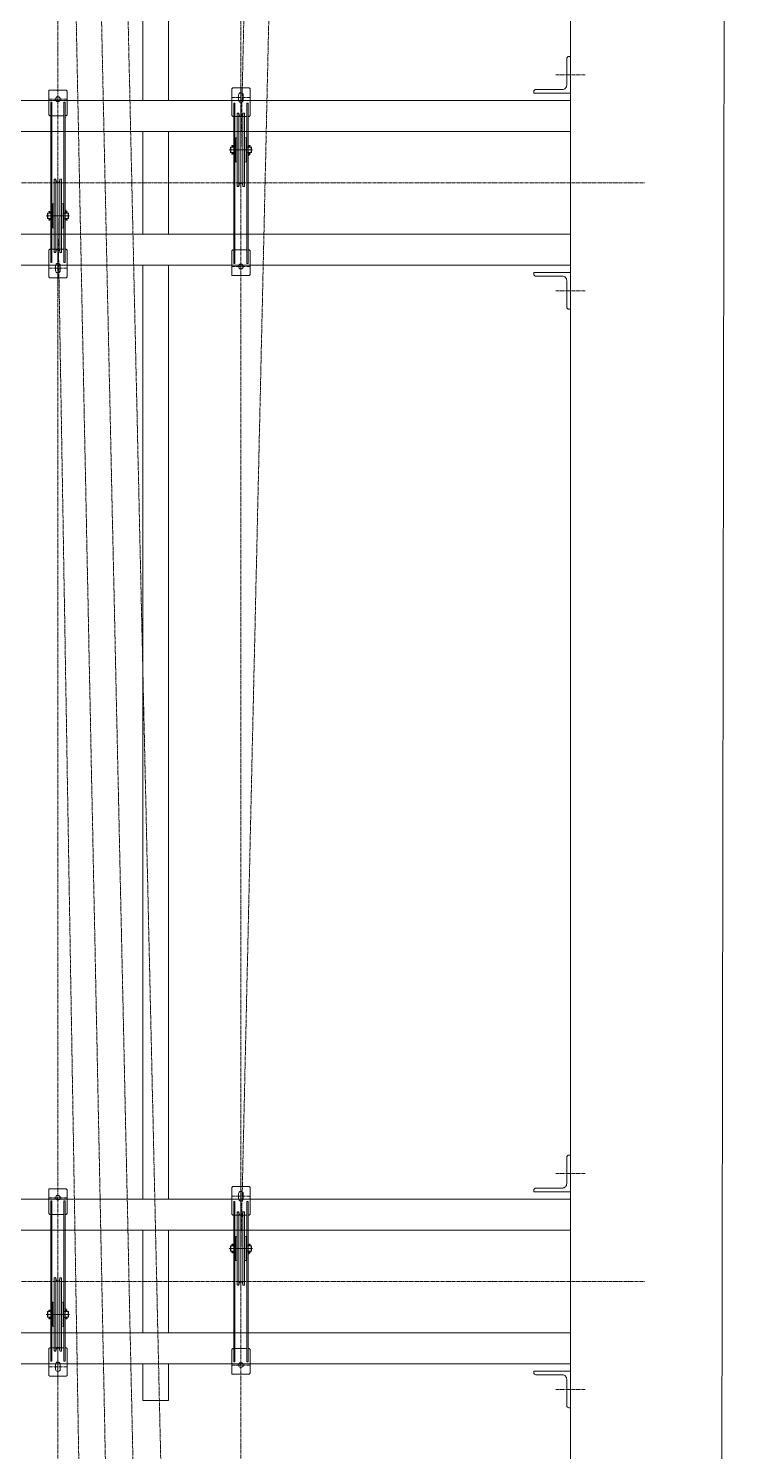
# Model space of a CAD drawing. Header units: millimetres. Extents: x 53635 to 142317, y 101101 to 147193.
# Drawn here: x 75735 to 77653, y 107257 to 111143 of the extents above; entities that cross this region are included whole.
import ezdxf

# ---------------------------------------------------------------- set-up
doc = ezdxf.new("R2010")
doc.units = ezdxf.units.MM
doc.header["$LTSCALE"] = 0.5
doc.header["$MEASUREMENT"] = 0
doc.linetypes.add('AXES2', pattern=[28.575, 19.05, -3.175, 3.175, -3.175])
for name, color, linetype, lineweight in [('-AXE', 1, 'AXES2', 0), ('-beton', 6, 'Continuous', 0), ('-fort', 7, 'Continuous', 0), ('AXE', 1, 'AXES2', 0), ('FORT', 7, 'Continuous', 0)]:
    doc.layers.add(name, color=color, linetype=linetype, lineweight=lineweight)

msp = doc.modelspace()

# ---------------------------------------------------------------- linework, layer by layer
at = {"layer": '-AXE'}
for p, q in [((77175.88, 111016.59), (77256.21, 111016.59)), ((70604.5, 110721.59), (77418.31, 110721.59)), ((77175.88, 110426.59), (77256.21, 110426.59)), ((77175.88, 108016.59), (77256.21, 108016.59)), ((70604.5, 107721.59), (77418.31, 107721.59)), ((77175.88, 107426.59), (77256.21, 107426.59))]:
    msp.add_line(p, q, dxfattribs=at)
at = {"layer": '-beton'}
for p, q in [((77626.32, 104896.59), (77653.47, 122516.59)), ((77215.89, 105296.59), (77215.89, 122146.59))]:
    msp.add_line(p, q, dxfattribs=at)
at = {"layer": '-fort'}
for p, q in [((70815.89, 110946.59), (77215.89, 110946.59)), ((70815.89, 110861.59), (77215.89, 110861.59)), ((70815.89, 110581.59), (77215.89, 110581.59)), ((70815.89, 110496.59), (77215.89, 110496.59)), ((70815.89, 107946.59), (77215.89, 107946.59)), ((70815.89, 107861.59), (77215.89, 107861.59)), ((70815.89, 107581.59), (77215.89, 107581.59)), ((70815.89, 107496.59), (77215.89, 107496.59))]:
    msp.add_line(p, q, dxfattribs=at)
for points in [[(77205.9, 111060.59, -0.4142136), (77211.9, 111066.59), (77215.9, 111066.59), (77215.9, 110966.59), (77115.9, 110966.59), (77115.9, 110970.59, -0.4142136), (77121.9, 110976.59), (77193.9, 110976.59, 0.4142136), (77205.9, 110988.59)], [(77205.9, 110382.59, 0.4142136), (77211.9, 110376.59), (77215.9, 110376.59), (77215.9, 110476.59), (77115.9, 110476.59), (77115.9, 110472.59, 0.4142136), (77121.9, 110466.59), (77193.9, 110466.59, -0.4142136), (77205.9, 110454.59)], [(77205.9, 108060.59, -0.4142136), (77211.9, 108066.59), (77215.9, 108066.59), (77215.9, 107966.59), (77115.9, 107966.59), (77115.9, 107970.59, -0.4142136), (77121.9, 107976.59), (77193.9, 107976.59, 0.4142136), (77205.9, 107988.59)], [(77205.9, 107382.59, 0.4142136), (77211.9, 107376.59), (77215.9, 107376.59), (77215.9, 107476.59), (77115.9, 107476.59), (77115.9, 107472.59, 0.4142136), (77121.9, 107466.59), (77193.9, 107466.59, -0.4142136), (77205.9, 107454.59)]]:
    msp.add_lwpolyline(points, format="xyb", close=True, dxfattribs=at)
at = {"layer": 'AXE'}
for p, q in [((76315.89, 121521.59), (76315.89, 106721.59)), ((76315.89, 107811.59), (76623.89, 121409.09)), ((76546.89, 121409.09), (76315.89, 110811.59)), ((75815.89, 120721.59), (75815.89, 105921.59)), ((75815.89, 119631.59), (76123.89, 106034.09)), ((76046.89, 106034.09), (75815.89, 116631.59)), ((75815.89, 113631.59), (75969.89, 106034.09)), ((76315.79, 110879.41), (76315.79, 110994.96)), ((75842.07, 110950.09), (75789.52, 110950.09)), ((76342.07, 110954.59), (76289.52, 110954.59)), ((75892.89, 106034.09), (75815.89, 110631.59)), ((75815.79, 110563.76), (75815.79, 110448.21)), ((75842.07, 110488.59), (75789.52, 110488.59)), ((76342.07, 110493.09), (76289.52, 110493.09)), ((76315.79, 107879.41), (76315.79, 107994.96)), ((75842.07, 107950.09), (75789.52, 107950.09)), ((76342.07, 107954.59), (76289.52, 107954.59)), ((75815.79, 107563.76), (75815.79, 107448.21)), ((75842.07, 107488.59), (75789.52, 107488.59)), ((76342.07, 107493.09), (76289.52, 107493.09))]:
    msp.add_line(p, q, dxfattribs=at)
at = {"layer": 'FORT'}
for p, q in [((76047.82, 110946.59), (76047.82, 113496.59)), ((76117.82, 110946.59), (76117.82, 113496.59)), ((75790.79, 110974.59), (75790.79, 110907.09)), ((75838.29, 110974.59), (75790.79, 110974.59)), ((75840.79, 110972.09), (75838.29, 110974.59)), ((75840.79, 110907.09), (75840.79, 110972.09)), ((76290.79, 110978.09), (76293.29, 110980.59)), ((76290.79, 110978.09), (76290.79, 110905.09)), ((76338.29, 110980.59), (76293.29, 110980.59)), ((76309.29, 110948.09), (76309.29, 110961.09)), ((76322.29, 110948.09), (76322.29, 110961.09)), ((76340.79, 110978.09), (76338.29, 110980.59)), ((76340.79, 110905.09), (76340.79, 110978.09)), ((75796.29, 110503.59), (75796.29, 110941.59)), ((75799.29, 110941.59), (75796.29, 110941.59)), ((75799.29, 110503.59), (75799.29, 110941.59)), ((75832.29, 110503.59), (75832.29, 110941.59)), ((75835.29, 110941.59), (75832.29, 110941.59)), ((75835.29, 110503.59), (75835.29, 110941.59)), ((76296.29, 110939.59), (76296.29, 110501.59)), ((76296.29, 110939.59), (76299.29, 110939.59)), ((76299.29, 110939.59), (76299.29, 110501.59)), ((76305.89, 110811.59), (76305.89, 110910.59)), ((76306.89, 110911.59), (76309.38, 110911.59)), ((76310.34, 110714.09), (76310.34, 110910.84)), ((76312.03, 110904.55), (76310.34, 110910.84)), ((76319.76, 110904.55), (76321.44, 110910.84)), ((76321.44, 110714.09), (76321.44, 110910.84)), ((76322.41, 110911.59), (76324.89, 110911.59)), ((76325.89, 110712.59), (76325.89, 110910.59)), ((76332.29, 110939.59), (76332.29, 110501.59)), ((76332.29, 110939.59), (76335.29, 110939.59)), ((76335.29, 110939.59), (76335.29, 110501.59)), ((75793.29, 110904.59), (75790.79, 110907.09)), ((75793.29, 110904.59), (75796.29, 110904.59)), ((75799.29, 110904.59), (75832.29, 110904.59)), ((75835.29, 110904.59), (75838.29, 110904.59)), ((75838.29, 110904.59), (75840.79, 110907.09)), ((76293.29, 110902.59), (76290.79, 110905.09)), ((76293.29, 110902.59), (76296.29, 110902.59)), ((76299.29, 110902.59), (76332.29, 110902.59)), ((76335.29, 110902.59), (76338.29, 110902.59)), ((76338.29, 110902.59), (76340.79, 110905.09)), ((76047.82, 110581.59), (76047.82, 110861.59)), ((76117.82, 110581.59), (76117.82, 110861.59)), ((76301.89, 110844.09), (76305.89, 110845.16)), ((76301.89, 110811.59), (76301.89, 110844.09)), ((76329.89, 110844.09), (76325.89, 110845.16)), ((76329.89, 110811.59), (76329.89, 110844.09)), ((76288.24, 110819.09), (76287.39, 110818.21)), ((76287.39, 110818.21), (76287.39, 110804.96)), ((76288.24, 110804.09), (76287.39, 110804.96)), ((76288.24, 110804.09), (76288.24, 110819.09)), ((76293.39, 110819.09), (76288.24, 110819.09)), ((76293.39, 110804.09), (76288.24, 110804.09)), ((76290.68, 110823.41), (76290.68, 110822.6)), ((76293.36, 110823.41), (76290.68, 110823.41)), ((76290.68, 110822.6), (76292.6, 110822.6)), ((76292.6, 110821.36), (76290.68, 110819.94)), ((76290.68, 110819.94), (76291.18, 110819.1)), ((76290.68, 110803.23), (76291.18, 110804.07)), ((76292.6, 110801.81), (76290.68, 110803.23)), ((76290.68, 110800.57), (76292.6, 110800.57)), ((76290.68, 110799.76), (76290.68, 110800.57)), ((76293.36, 110799.76), (76290.68, 110799.76)), ((76291.23, 110819.18), (76293.36, 110820.68)), ((76291.23, 110803.99), (76293.36, 110802.49)), ((76292.6, 110822.6), (76292.6, 110821.36)), ((76292.6, 110800.57), (76292.6, 110801.81)), ((76293.36, 110820.68), (76293.36, 110823.41)), ((76293.36, 110802.49), (76293.36, 110799.76)), ((76299.39, 110819.19), (76293.39, 110819.19)), ((76299.39, 110803.99), (76293.39, 110803.99)), ((76301.99, 110823.09), (76299.49, 110823.09)), ((76301.99, 110800.09), (76299.49, 110800.09)), ((76301.89, 110811.59), (76301.89, 110779.09)), ((76305.89, 110811.59), (76305.89, 110712.59)), ((76329.79, 110823.09), (76332.29, 110823.09)), ((76329.79, 110800.09), (76332.29, 110800.09)), ((76329.89, 110811.59), (76329.89, 110779.09)), ((76338.39, 110819.19), (76332.39, 110819.19)), ((76338.39, 110803.99), (76332.39, 110803.99)), ((76338.39, 110796.59), (76335.39, 110796.59)), ((76343.55, 110819.09), (76338.39, 110819.09)), ((76343.55, 110804.09), (76338.39, 110804.09)), ((76338.39, 110797.08), (76338.39, 110803.98)), ((76338.43, 110820.57), (76338.43, 110823.31)), ((76338.43, 110823.31), (76341.11, 110823.31)), ((76340.56, 110819.08), (76338.43, 110820.57)), ((76340.56, 110803.88), (76338.43, 110802.38)), ((76338.43, 110802.38), (76338.43, 110799.65)), ((76338.43, 110799.65), (76341.11, 110799.65)), ((76339.19, 110822.49), (76339.19, 110821.26)), ((76341.11, 110822.49), (76339.19, 110822.49)), ((76339.19, 110821.26), (76341.11, 110819.84)), ((76339.19, 110801.7), (76341.11, 110803.12)), ((76339.19, 110800.46), (76339.19, 110801.7)), ((76341.11, 110800.46), (76339.19, 110800.46)), ((76341.11, 110819.84), (76340.61, 110819)), ((76341.11, 110803.12), (76340.61, 110803.96)), ((76341.11, 110823.31), (76341.11, 110822.49)), ((76341.11, 110799.65), (76341.11, 110800.46)), ((76343.55, 110804.09), (76343.55, 110819.09)), ((76343.55, 110804.09), (76343.55, 110819.09)), ((76343.55, 110819.09), (76344.39, 110818.21)), ((76343.55, 110804.09), (76344.39, 110804.96)), ((76344.39, 110818.21), (76344.39, 110804.96)), ((76301.89, 110779.09), (76305.89, 110778.01)), ((76305.89, 110778.01), (76305.89, 110739.84)), ((76329.89, 110779.09), (76325.89, 110778.01)), ((75805.89, 110631.59), (75805.89, 110730.59)), ((75806.89, 110731.59), (75809.38, 110731.59)), ((75812.03, 110724.55), (75810.34, 110730.84)), ((75810.34, 110729.09), (75810.34, 110532.33)), ((75819.76, 110724.55), (75821.44, 110730.84)), ((75821.44, 110729.09), (75821.44, 110532.33)), ((75822.41, 110731.59), (75824.89, 110731.59)), ((75825.89, 110730.59), (75825.89, 110532.59)), ((76312.03, 110718.62), (76310.34, 110712.33)), ((76319.76, 110718.62), (76321.44, 110712.33)), ((75805.89, 110665.16), (75805.89, 110703.33)), ((76306.89, 110711.59), (76309.38, 110711.59)), ((76322.41, 110711.59), (76324.89, 110711.59)), ((75788.24, 110639.09), (75787.39, 110638.21)), ((75787.39, 110624.96), (75787.39, 110638.21)), ((75788.24, 110639.09), (75788.24, 110624.09)), ((75793.39, 110639.09), (75788.24, 110639.09)), ((75793.36, 110643.41), (75790.68, 110643.41)), ((75790.68, 110643.41), (75790.68, 110642.6)), ((75790.68, 110642.6), (75792.6, 110642.6)), ((75792.6, 110641.36), (75790.68, 110639.94)), ((75790.68, 110639.94), (75791.18, 110639.1)), ((75791.23, 110639.18), (75793.36, 110640.68)), ((75792.6, 110642.6), (75792.6, 110641.36)), ((75793.36, 110640.68), (75793.36, 110643.41)), ((75799.39, 110639.19), (75793.39, 110639.19)), ((75801.99, 110643.09), (75799.49, 110643.09)), ((75801.89, 110664.09), (75805.89, 110665.16)), ((75801.89, 110631.59), (75801.89, 110664.09)), ((75829.89, 110664.09), (75825.89, 110665.16)), ((75829.79, 110643.09), (75832.29, 110643.09)), ((75829.89, 110631.59), (75829.89, 110664.09)), ((75838.39, 110639.19), (75832.39, 110639.19)), ((75838.39, 110646.59), (75835.39, 110646.59)), ((75838.39, 110646.09), (75838.39, 110639.19)), ((75843.55, 110639.09), (75838.39, 110639.09)), ((75838.43, 110640.79), (75838.43, 110643.52)), ((75838.43, 110643.52), (75841.11, 110643.52)), ((75840.56, 110639.29), (75838.43, 110640.79)), ((75839.19, 110642.71), (75839.19, 110641.47)), ((75841.11, 110642.71), (75839.19, 110642.71)), ((75839.19, 110641.47), (75841.11, 110640.05)), ((75841.11, 110640.05), (75840.61, 110639.21)), ((75841.11, 110643.52), (75841.11, 110642.71)), ((75843.55, 110639.09), (75843.55, 110624.09)), ((75843.55, 110639.09), (75843.55, 110624.09)), ((75843.55, 110639.09), (75844.39, 110638.21)), ((75844.39, 110624.96), (75844.39, 110638.21)), ((75788.24, 110624.09), (75787.39, 110624.96)), ((75793.39, 110624.09), (75788.24, 110624.09)), ((75790.68, 110623.23), (75791.18, 110624.07)), ((75792.6, 110621.81), (75790.68, 110623.23)), ((75790.68, 110619.76), (75790.68, 110620.57)), ((75790.68, 110620.57), (75792.6, 110620.57)), ((75793.36, 110619.76), (75790.68, 110619.76)), ((75791.23, 110623.99), (75793.36, 110622.49)), ((75792.6, 110620.57), (75792.6, 110621.81)), ((75793.36, 110622.49), (75793.36, 110619.76)), ((75799.39, 110623.99), (75793.39, 110623.99)), ((75801.99, 110620.09), (75799.49, 110620.09)), ((75801.89, 110631.59), (75801.89, 110599.09)), ((75801.89, 110599.09), (75805.89, 110598.01)), ((75805.89, 110631.59), (75805.89, 110532.59)), ((75829.89, 110599.09), (75825.89, 110598.01)), ((75829.79, 110620.09), (75832.29, 110620.09)), ((75829.89, 110631.59), (75829.89, 110599.09)), ((75838.39, 110623.99), (75832.39, 110623.99)), ((75843.55, 110624.09), (75838.39, 110624.09)), ((75840.56, 110624.09), (75838.43, 110622.6)), ((75838.43, 110622.6), (75838.43, 110619.86)), ((75838.43, 110619.86), (75841.11, 110619.86)), ((75839.19, 110621.91), (75841.11, 110623.33)), ((75839.19, 110620.68), (75839.19, 110621.91)), ((75841.11, 110620.68), (75839.19, 110620.68)), ((75841.11, 110623.33), (75840.61, 110624.17)), ((75841.11, 110619.86), (75841.11, 110620.68)), ((75843.55, 110624.09), (75844.39, 110624.96)), ((75793.29, 110540.59), (75790.79, 110538.09)), ((75790.79, 110465.09), (75790.79, 110538.09)), ((75793.29, 110540.59), (75796.29, 110540.59)), ((75799.29, 110540.59), (75832.29, 110540.59)), ((75806.89, 110531.59), (75809.38, 110531.59)), ((75812.03, 110538.62), (75810.34, 110532.33)), ((75819.76, 110538.62), (75821.44, 110532.33)), ((75822.41, 110531.59), (75824.89, 110531.59)), ((75835.29, 110540.59), (75838.29, 110540.59)), ((75838.29, 110540.59), (75840.79, 110538.09)), ((75840.79, 110538.09), (75840.79, 110465.09)), ((76293.29, 110538.59), (76290.79, 110536.09)), ((76290.79, 110468.59), (76290.79, 110536.09)), ((76293.29, 110538.59), (76296.29, 110538.59)), ((76299.29, 110538.59), (76332.29, 110538.59)), ((76335.29, 110538.59), (76338.29, 110538.59)), ((76338.29, 110538.59), (76340.79, 110536.09)), ((76340.79, 110536.09), (76340.79, 110471.09)), ((75796.29, 110503.59), (75799.29, 110503.59)), ((75809.29, 110495.09), (75809.29, 110482.09)), ((75822.29, 110495.09), (75822.29, 110482.09)), ((75832.29, 110503.59), (75835.29, 110503.59)), ((76047.82, 107946.59), (76047.82, 110496.59)), ((76117.82, 107946.59), (76117.82, 110496.59)), ((76299.29, 110501.59), (76296.29, 110501.59)), ((76335.29, 110501.59), (76332.29, 110501.59)), ((75790.79, 110465.09), (75793.29, 110462.59)), ((75838.29, 110462.59), (75793.29, 110462.59)), ((75840.79, 110465.09), (75838.29, 110462.59)), ((76338.29, 110468.59), (76290.79, 110468.59)), ((76340.79, 110471.09), (76338.29, 110468.59)), ((75838.29, 107974.59), (75790.79, 107974.59)), ((75790.79, 107974.59), (75790.79, 107907.09)), ((75840.79, 107972.09), (75838.29, 107974.59)), ((75840.79, 107907.09), (75840.79, 107972.09)), ((76290.79, 107978.09), (76293.29, 107980.59)), ((76290.79, 107978.09), (76290.79, 107905.09)), ((76338.29, 107980.59), (76293.29, 107980.59)), ((76309.29, 107948.09), (76309.29, 107961.09)), ((76322.29, 107948.09), (76322.29, 107961.09)), ((76340.79, 107978.09), (76338.29, 107980.59)), ((76340.79, 107905.09), (76340.79, 107978.09)), ((75796.29, 107503.59), (75796.29, 107941.59)), ((75799.29, 107941.59), (75796.29, 107941.59)), ((75799.29, 107503.59), (75799.29, 107941.59)), ((75832.29, 107503.59), (75832.29, 107941.59)), ((75835.29, 107941.59), (75832.29, 107941.59)), ((75835.29, 107503.59), (75835.29, 107941.59)), ((76296.29, 107939.59), (76296.29, 107501.59)), ((76296.29, 107939.59), (76299.29, 107939.59)), ((76299.29, 107939.59), (76299.29, 107501.59)), ((76332.29, 107939.59), (76332.29, 107501.59)), ((76332.29, 107939.59), (76335.29, 107939.59)), ((76335.29, 107939.59), (76335.29, 107501.59)), ((75793.29, 107904.59), (75790.79, 107907.09)), ((75793.29, 107904.59), (75796.29, 107904.59)), ((75799.29, 107904.59), (75832.29, 107904.59)), ((75835.29, 107904.59), (75838.29, 107904.59)), ((75838.29, 107904.59), (75840.79, 107907.09)), ((76293.29, 107902.59), (76290.79, 107905.09)), ((76293.29, 107902.59), (76296.29, 107902.59)), ((76299.29, 107902.59), (76332.29, 107902.59)), ((76305.89, 107811.59), (76305.89, 107910.59)), ((76306.89, 107911.59), (76309.38, 107911.59)), ((76310.34, 107714.09), (76310.34, 107910.84)), ((76312.03, 107904.55), (76310.34, 107910.84)), ((76319.76, 107904.55), (76321.44, 107910.84)), ((76321.44, 107714.09), (76321.44, 107910.84)), ((76322.41, 107911.59), (76324.89, 107911.59)), ((76325.89, 107712.59), (76325.89, 107910.59)), ((76335.29, 107902.59), (76338.29, 107902.59)), ((76338.29, 107902.59), (76340.79, 107905.09)), ((76047.82, 107581.59), (76047.82, 107861.59)), ((76117.82, 107581.59), (76117.82, 107861.59)), ((76301.89, 107844.09), (76305.89, 107845.16)), ((76301.89, 107811.59), (76301.89, 107844.09)), ((76329.89, 107844.09), (76325.89, 107845.16)), ((76329.89, 107811.59), (76329.89, 107844.09)), ((76288.24, 107819.09), (76287.39, 107818.21)), ((76287.39, 107818.21), (76287.39, 107804.96)), ((76288.24, 107804.09), (76287.39, 107804.96)), ((76288.24, 107804.09), (76288.24, 107819.09)), ((76293.39, 107819.09), (76288.24, 107819.09)), ((76293.39, 107804.09), (76288.24, 107804.09)), ((76290.68, 107823.41), (76290.68, 107822.6)), ((76293.36, 107823.41), (76290.68, 107823.41)), ((76290.68, 107822.6), (76292.6, 107822.6)), ((76292.6, 107821.36), (76290.68, 107819.94)), ((76290.68, 107819.94), (76291.18, 107819.1)), ((76290.68, 107803.23), (76291.18, 107804.07)), ((76292.6, 107801.81), (76290.68, 107803.23)), ((76290.68, 107800.57), (76292.6, 107800.57)), ((76290.68, 107799.76), (76290.68, 107800.57)), ((76293.36, 107799.76), (76290.68, 107799.76)), ((76291.23, 107819.18), (76293.36, 107820.68)), ((76291.23, 107803.99), (76293.36, 107802.49)), ((76292.6, 107822.6), (76292.6, 107821.36)), ((76292.6, 107800.57), (76292.6, 107801.81)), ((76293.36, 107820.68), (76293.36, 107823.41)), ((76293.36, 107802.49), (76293.36, 107799.76)), ((76299.39, 107819.19), (76293.39, 107819.19)), ((76299.39, 107803.99), (76293.39, 107803.99)), ((76301.99, 107823.09), (76299.49, 107823.09)), ((76301.99, 107800.09), (76299.49, 107800.09)), ((76301.89, 107811.59), (76301.89, 107779.09)), ((76305.89, 107811.59), (76305.89, 107712.59)), ((76329.79, 107823.09), (76332.29, 107823.09)), ((76329.79, 107800.09), (76332.29, 107800.09)), ((76329.89, 107811.59), (76329.89, 107779.09)), ((76338.39, 107819.19), (76332.39, 107819.19)), ((76338.39, 107803.99), (76332.39, 107803.99)), ((76343.55, 107819.09), (76338.39, 107819.09)), ((76343.55, 107804.09), (76338.39, 107804.09)), ((76338.39, 107797.08), (76338.39, 107803.98)), ((76338.43, 107820.57), (76338.43, 107823.31)), ((76338.43, 107823.31), (76341.11, 107823.31)), ((76340.56, 107819.08), (76338.43, 107820.57)), ((76340.56, 107803.88), (76338.43, 107802.38)), ((76338.43, 107802.38), (76338.43, 107799.65)), ((76338.43, 107799.65), (76341.11, 107799.65)), ((76339.19, 107822.49), (76339.19, 107821.26)), ((76341.11, 107822.49), (76339.19, 107822.49)), ((76339.19, 107821.26), (76341.11, 107819.84)), ((76339.19, 107801.7), (76341.11, 107803.12)), ((76339.19, 107800.46), (76339.19, 107801.7)), ((76341.11, 107800.46), (76339.19, 107800.46)), ((76341.11, 107819.84), (76340.61, 107819)), ((76341.11, 107803.12), (76340.61, 107803.96)), ((76341.11, 107823.31), (76341.11, 107822.49)), ((76341.11, 107799.65), (76341.11, 107800.46)), ((76343.55, 107804.09), (76343.55, 107819.09)), ((76343.55, 107804.09), (76343.55, 107819.09)), ((76343.55, 107819.09), (76344.39, 107818.21)), ((76343.55, 107804.09), (76344.39, 107804.96)), ((76344.39, 107818.21), (76344.39, 107804.96)), ((76301.89, 107779.09), (76305.89, 107778.01)), ((76305.89, 107778.01), (76305.89, 107739.84)), ((76329.89, 107779.09), (76325.89, 107778.01)), ((76338.39, 107796.59), (76335.39, 107796.59)), ((75805.89, 107631.59), (75805.89, 107730.59)), ((75806.89, 107731.59), (75809.38, 107731.59)), ((75812.03, 107724.55), (75810.34, 107730.84)), ((75810.34, 107729.09), (75810.34, 107532.33)), ((75819.76, 107724.55), (75821.44, 107730.84)), ((75821.44, 107729.09), (75821.44, 107532.33)), ((75822.41, 107731.59), (75824.89, 107731.59)), ((75825.89, 107730.59), (75825.89, 107532.59)), ((75805.89, 107665.16), (75805.89, 107703.33)), ((76306.89, 107711.59), (76309.38, 107711.59)), ((76312.03, 107718.62), (76310.34, 107712.33)), ((76319.76, 107718.62), (76321.44, 107712.33)), ((76322.41, 107711.59), (76324.89, 107711.59)), ((75801.89, 107664.09), (75805.89, 107665.16)), ((75801.89, 107631.59), (75801.89, 107664.09)), ((75829.89, 107664.09), (75825.89, 107665.16)), ((75829.89, 107631.59), (75829.89, 107664.09)), ((75838.39, 107646.59), (75835.39, 107646.59)), ((75838.39, 107646.09), (75838.39, 107639.19)), ((75788.24, 107639.09), (75787.39, 107638.21)), ((75787.39, 107624.96), (75787.39, 107638.21)), ((75788.24, 107624.09), (75787.39, 107624.96)), ((75788.24, 107639.09), (75788.24, 107624.09)), ((75793.39, 107639.09), (75788.24, 107639.09)), ((75793.39, 107624.09), (75788.24, 107624.09)), ((75793.36, 107643.41), (75790.68, 107643.41)), ((75790.68, 107643.41), (75790.68, 107642.6)), ((75790.68, 107642.6), (75792.6, 107642.6)), ((75792.6, 107641.36), (75790.68, 107639.94)), ((75790.68, 107639.94), (75791.18, 107639.1)), ((75790.68, 107623.23), (75791.18, 107624.07)), ((75792.6, 107621.81), (75790.68, 107623.23)), ((75790.68, 107619.76), (75790.68, 107620.57)), ((75790.68, 107620.57), (75792.6, 107620.57)), ((75793.36, 107619.76), (75790.68, 107619.76)), ((75791.23, 107639.18), (75793.36, 107640.68)), ((75791.23, 107623.99), (75793.36, 107622.49)), ((75792.6, 107642.6), (75792.6, 107641.36)), ((75792.6, 107620.57), (75792.6, 107621.81)), ((75793.36, 107640.68), (75793.36, 107643.41)), ((75793.36, 107622.49), (75793.36, 107619.76)), ((75799.39, 107639.19), (75793.39, 107639.19)), ((75799.39, 107623.99), (75793.39, 107623.99)), ((75801.99, 107643.09), (75799.49, 107643.09)), ((75801.99, 107620.09), (75799.49, 107620.09)), ((75801.89, 107631.59), (75801.89, 107599.09)), ((75805.89, 107631.59), (75805.89, 107532.59)), ((75829.79, 107643.09), (75832.29, 107643.09)), ((75829.79, 107620.09), (75832.29, 107620.09)), ((75829.89, 107631.59), (75829.89, 107599.09)), ((75838.39, 107639.19), (75832.39, 107639.19)), ((75838.39, 107623.99), (75832.39, 107623.99)), ((75843.55, 107639.09), (75838.39, 107639.09)), ((75843.55, 107624.09), (75838.39, 107624.09)), ((75838.43, 107640.79), (75838.43, 107643.52)), ((75838.43, 107643.52), (75841.11, 107643.52)), ((75840.56, 107639.29), (75838.43, 107640.79)), ((75840.56, 107624.09), (75838.43, 107622.6)), ((75838.43, 107622.6), (75838.43, 107619.86)), ((75838.43, 107619.86), (75841.11, 107619.86)), ((75839.19, 107642.71), (75839.19, 107641.47)), ((75841.11, 107642.71), (75839.19, 107642.71)), ((75839.19, 107641.47), (75841.11, 107640.05)), ((75839.19, 107621.91), (75841.11, 107623.33)), ((75839.19, 107620.68), (75839.19, 107621.91)), ((75841.11, 107620.68), (75839.19, 107620.68)), ((75841.11, 107640.05), (75840.61, 107639.21)), ((75841.11, 107623.33), (75840.61, 107624.17)), ((75841.11, 107643.52), (75841.11, 107642.71)), ((75841.11, 107619.86), (75841.11, 107620.68)), ((75843.55, 107639.09), (75843.55, 107624.09)), ((75843.55, 107639.09), (75843.55, 107624.09)), ((75843.55, 107639.09), (75844.39, 107638.21)), ((75843.55, 107624.09), (75844.39, 107624.96)), ((75844.39, 107624.96), (75844.39, 107638.21)), ((75801.89, 107599.09), (75805.89, 107598.01)), ((75829.89, 107599.09), (75825.89, 107598.01)), ((75793.29, 107540.59), (75790.79, 107538.09)), ((75790.79, 107465.09), (75790.79, 107538.09)), ((75793.29, 107540.59), (75796.29, 107540.59)), ((75799.29, 107540.59), (75832.29, 107540.59)), ((75806.89, 107531.59), (75809.38, 107531.59)), ((75812.03, 107538.62), (75810.34, 107532.33)), ((75819.76, 107538.62), (75821.44, 107532.33)), ((75822.41, 107531.59), (75824.89, 107531.59)), ((75835.29, 107540.59), (75838.29, 107540.59)), ((75838.29, 107540.59), (75840.79, 107538.09)), ((75840.79, 107538.09), (75840.79, 107465.09)), ((76293.29, 107538.59), (76290.79, 107536.09)), ((76290.79, 107468.59), (76290.79, 107536.09)), ((76293.29, 107538.59), (76296.29, 107538.59)), ((76299.29, 107538.59), (76332.29, 107538.59)), ((76335.29, 107538.59), (76338.29, 107538.59)), ((76338.29, 107538.59), (76340.79, 107536.09)), ((76340.79, 107536.09), (76340.79, 107471.09)), ((75796.29, 107503.59), (75799.29, 107503.59)), ((75809.29, 107495.09), (75809.29, 107482.09)), ((75822.29, 107495.09), (75822.29, 107482.09)), ((75832.29, 107503.59), (75835.29, 107503.59)), ((76047.82, 107396.59), (76047.82, 107496.59)), ((76117.82, 107396.59), (76117.82, 107496.59)), ((76299.29, 107501.59), (76296.29, 107501.59)), ((76335.29, 107501.59), (76332.29, 107501.59)), ((75790.79, 107465.09), (75793.29, 107462.59)), ((75838.29, 107462.59), (75793.29, 107462.59)), ((75840.79, 107465.09), (75838.29, 107462.59)), ((76338.29, 107468.59), (76290.79, 107468.59)), ((76340.79, 107471.09), (76338.29, 107468.59)), ((76047.82, 107396.59), (76117.82, 107396.59))]:
    msp.add_line(p, q, dxfattribs=at)
at = {"layer": 'FORT', "color": 1}
for p, q in [((76315.89, 110708.09), (76315.89, 110910.38)), ((76347.04, 110811.59), (76284.09, 110811.59)), ((75815.89, 110735.09), (75815.89, 110532.79)), ((75847.04, 110631.59), (75784.09, 110631.59)), ((76315.89, 107708.09), (76315.89, 107910.38)), ((76347.04, 107811.59), (76284.09, 107811.59)), ((75815.89, 107735.09), (75815.89, 107532.79)), ((75847.04, 107631.59), (75784.09, 107631.59))]:
    msp.add_line(p, q, dxfattribs=at)
at = {"layer": 'FORT'}
for centre in [(75815.79, 110950.09), (76315.79, 110493.09), (75815.79, 107950.09), (76315.79, 107493.09)]:
    msp.add_circle(centre, 6.5, dxfattribs=at)
for centre, radius, start, end in [((76315.79, 110961.09), 6.5, 0, 180), ((76315.79, 110948.09), 6.5, 180, 360), ((76306.89, 110910.59), 1, 90, 180), ((76309.38, 110910.59), 1, 15, 90), ((76322.41, 110910.59), 1, 90, 165), ((76324.89, 110910.59), 1, 0, 90), ((76315.89, 110905.59), 4, -165, -15), ((75806.89, 110730.59), 1, 90, 180), ((75809.38, 110730.59), 1, 15, 90), ((75815.89, 110725.59), 4, -165, -15), ((75822.41, 110730.59), 1, 90, 165), ((75824.89, 110730.59), 1, 0, 90), ((76315.89, 110717.59), 4, 15, 165), ((76306.89, 110712.59), 1, 180, 270), ((76309.38, 110712.59), 1, -90, -15), ((76322.41, 110712.59), 1, -165, -90), ((76324.89, 110712.59), 1, -90, 0), ((75806.89, 110532.59), 1, 180, 270), ((75809.38, 110532.59), 1, -90, -15), ((75815.89, 110537.59), 4, 15, 165), ((75822.41, 110532.59), 1, -165, -90), ((75824.89, 110532.59), 1, -90, 0), ((75815.79, 110495.09), 6.5, 0, 180), ((75815.79, 110482.09), 6.5, 180, 360), ((76315.79, 107961.09), 6.5, 0, 180), ((76315.79, 107948.09), 6.5, 180, 360), ((76306.89, 107910.59), 1, 90, 180), ((76309.38, 107910.59), 1, 15, 90), ((76315.89, 107905.59), 4, -165, -15), ((76322.41, 107910.59), 1, 90, 165), ((76324.89, 107910.59), 1, 0, 90), ((75806.89, 107730.59), 1, 90, 180), ((75809.38, 107730.59), 1, 15, 90), ((75815.89, 107725.59), 4, -165, -15), ((75822.41, 107730.59), 1, 90, 165), ((75824.89, 107730.59), 1, 0, 90), ((76315.89, 107717.59), 4, 15, 165), ((76306.89, 107712.59), 1, 180, 270), ((76309.38, 107712.59), 1, -90, -15), ((76322.41, 107712.59), 1, -165, -90), ((76324.89, 107712.59), 1, -90, 0), ((75806.89, 107532.59), 1, 180, 270), ((75809.38, 107532.59), 1, -90, -15), ((75815.89, 107537.59), 4, 15, 165), ((75822.41, 107532.59), 1, -165, -90), ((75824.89, 107532.59), 1, -90, 0), ((75815.79, 107495.09), 6.5, 0, 180), ((75815.79, 107482.09), 6.5, 180, 360)]:
    msp.add_arc(centre, radius, start, end, dxfattribs=at)
at = {"layer": 'FORT', "linetype": 'Continuous'}
for p in [(76308.23, 110911.59), (76301.89, 110779.09), (76301.89, 110779.09), (76329.89, 110779.09), (75808.23, 110731.59), (76308.23, 110711.59), (75801.89, 110664.09), (75801.89, 110664.09), (75829.89, 110664.09), (75808.23, 110531.59), (76308.23, 107911.59), (76301.89, 107779.09), (76301.89, 107779.09), (76329.89, 107779.09), (75808.23, 107731.59), (76308.23, 107711.59), (75801.89, 107664.09), (75801.89, 107664.09), (75829.89, 107664.09), (75808.23, 107531.59)]:
    msp.add_point(p, dxfattribs=at)

doc.saveas('drawing.dxf')
